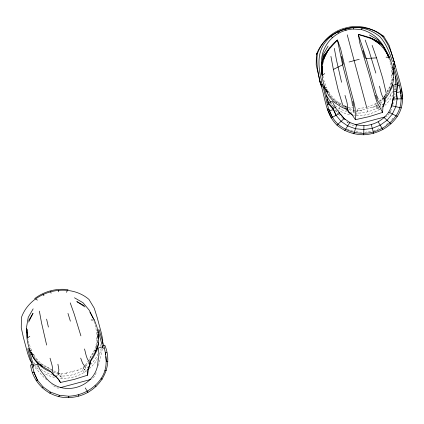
<?xml version="1.0" encoding="UTF-8"?>
<svg xmlns="http://www.w3.org/2000/svg" width="424" height="424" viewBox="0 0 424 424"><rect width="100%" height="100%" fill="white"/><g stroke="black" fill="none" stroke-linecap="round" stroke-linejoin="round"><path stroke-width="0.32" stroke-dasharray="2.12 1.59" d="M394.945 90.36L395.179 85.924M394.813 92.856L394.479 99.089L395.576 93.99M66.494 373.857L66.595 372.945L79.346 369.691L84.694 366.113L82.563 369.622M361.439 111.072L361.54 110.166L359.838 110.786L353.42 110.362L354.475 110.871M345.099 107.299L345.279 106.048L343.477 105.237M88.77 363.93L89.013 362.244M89.178 361.121L89.586 358.306L93.444 352.98L96.481 347.309M384.123 98.336L384.531 95.527L385.686 93.927M394.468 87.408L394.675 86.157M389.709 112.821L390.7 111.236L390.949 109.938M394.797 89.793L395.046 88.489M96.635 346.88L97.785 341.288M391.58 84.095L392.73 78.509M102.285 349.122L99.529 361.868L98.018 366.728M96.916 339.089L96.969 340.398L95.082 348.926L89.146 359.568M96.624 346.673L97.886 339.73M391.426 84.53L392.836 78.175M96.131 372.802L95.755 374.021L92.782 378.764L91.701 379.13M390.7 111.236L391.834 107.595M392.778 104.553L394.288 99.693M377.508 106.837L377.991 105.756L356.054 111.634L357.019 112.328M384.971 102.285L390.589 95.633L392.804 90.932M389.009 90.487L385.564 96.54M390.213 86.793L386.073 93.397M383.349 97.88L385.75 94.011M386.974 91.764L390.027 86.146L391.914 77.618L391.861 76.304M389.38 113.346L387.727 115.98L386.105 116.531M85.436 365.027L88.775 360.114M379.639 103.334L382.978 98.421M85.908 366.235L88.446 362.509M380.853 103.451L383.026 100.26M391.723 119.589L392.926 118.163M384.202 97.149L388.538 92.209M83.046 368.541L85.176 366.172M379.199 101.092L383.333 98.135M378.59 107.458L377.042 108.565L375.802 103.944L376.835 103.202M379.416 101.357L383.55 98.4M378.372 107.193C371.562 111.385 363.204 113.712 355.18 112.943M378.892 106.822L382.506 104.235M379.109 107.087L382.724 104.5M386.1 124.55L388.686 122.7M334.409 101.675L335.829 100.668L341.283 104.007M328.393 95.273L329.93 94.223L335.829 100.668M33.448 358.052L34.985 357.008L40.884 363.447L53.127 370.56M377.44 104.802L374.291 106.912L372.511 107.23L373.051 107.961M85.139 365.817L86.03 365.223M367.295 107.24L375.584 103.679L375.802 103.944M325.266 87.689L326.273 87.259L327.8 90.164M30.321 350.473L31.328 350.044L32.547 352.365M373.618 130.846L381.971 127.502M66.595 372.945L64.893 373.565L58.475 373.141L62.074 375.113M384.833 95.697L387.149 95.055M321.111 81.625L321.471 81.53M321.328 82.436L321.689 82.341M342.778 106.949L345.099 106.345L352.227 109.79M353.86 125.133L352.741 125.356L349.991 123.898M58.915 387.912L57.791 388.14L52.846 385.517L51.914 384.653M364.757 132.272L371.753 131.265M56.869 373.035L57.94 373.104M96.969 340.398L98.204 340.488M349.493 112.387L354.549 112.879M355.9 131.716L362.854 132.394M348.078 107.113L353.234 107.977M353.028 110.648L354.846 111.242M58.083 373.433L61.109 374.419M347.436 107.002L338.697 103.981L335.548 101.961M335.283 105.836L340.085 109.164L346.519 111.486M346.986 129.002L353.42 131.323M341.076 104.166L333.805 99.969L329.411 95.172M348.947 109.392L352.429 111.067M53.424 371.896L57.484 373.851L58.295 374.731M53.721 370.846L57.876 372.855M346.859 121.874L349.44 123.607M343.461 105.343L345.099 106.345M40.503 363.766L44.329 366.14L50.334 368.827L52.094 371.053M335.14 101.569L343.149 106.604M338.447 114.104L341.251 116.69M341.718 117.125L343.117 118.418M46.773 379.904L43.502 376.883L34.302 366.734M34.901 358.428L38.86 362.748M334.944 110.235L338.007 113.616M329.671 95.405L334.721 101.092M35.987 359.61L38.51 362.451M346.927 121.736L347.791 122.737M377.042 108.565L375.584 103.679M345.279 106.048L347.039 108.274M53.148 372.394L53.853 373.284M384.531 95.527L385.315 96.524M77.566 370.009L78.106 370.74M334.017 107.299L331.255 103.053M335.718 109.917L338.103 113.579M329.321 93.063L329.93 94.223M34.376 355.847L34.985 357.008M378.325 107.892L379.316 109.827M83.38 370.671L84.371 372.611M323.74 80.019L326.273 87.259M31.328 350.044L28.795 342.799L28.079 339.089M388.729 58.051L390.17 62.217M93.99 321.424L94.812 323.809M390.08 93.741L390.589 95.633M367.878 111.878L366.702 107.5L357.103 108.629L358.338 113.25M339.47 106.864L340.085 109.164M321.355 81.09L321.805 82.781M320.995 81.185L321.445 82.876M72.08 371.477L72.297 372.299M322.908 75.689L323.501 78.779M390.292 62.847L391.596 69.759L391.728 73.034M95.225 324.996L96.651 332.538L96.783 335.813M356.838 113.648L356.944 115.826M61.893 376.433L61.999 378.606M396.461 82.865A36.968 33.507 -15 0 1 396.244 84.763M396.143 85.394A36.968 33.507 -15 0 1 395.094 89.745M392.857 95.135A36.968 33.507 -15 0 1 384.261 105.931M382.284 107.521A36.968 33.507 -15 0 1 380.19 108.995M379.65 109.344A36.968 33.507 -15 0 1 355.137 115.498M354.496 115.445A36.968 33.507 -15 0 1 353.224 115.312M349.487 114.666A36.968 33.507 -15 0 1 337.87 109.869M333.243 106.318A36.968 33.507 -15 0 1 330.158 103.074M101.198 348.178A36.968 33.501 -15 0 1 99.741 353.738M97.605 358.497A36.968 33.501 -15 0 1 88.833 369.119M86.819 370.682A36.968 33.501 -15 0 1 58.915 378.16M54.542 377.44A36.968 33.501 -15 0 1 44.048 373.337M38.298 369.097A36.968 33.501 -15 0 1 35.213 365.854M100.758 344.574A36.973 33.507 -15 0 1 100.456 346.472M98.145 353.812A36.973 33.507 -15 0 1 89.623 365.541M88.69 366.373A36.973 33.507 -15 0 1 54.526 375.24M52.698 374.816A36.973 33.507 -15 0 1 40.672 369.209M37.667 366.765A36.973 33.507 -15 0 1 36.745 365.886M34.996 364.009A36.973 33.507 -15 0 1 33.411 362.011M60.431 375.77L60.139 376.978L60.515 375.452L60.431 375.77M84.312 369.368L84.079 369.14L85.171 370.269L84.312 369.368"/><path stroke-width="0.64" d="M27.528 329.432L27.502 338.14L27.523 332.771M329.104 96.02C323.607 87.201 321.095 76.718 321.949 66.361L322.447 75.361C320.576 61.782 326.697 48.32 337.435 40.004L340.536 48.469L348.242 80.905L353.855 102.041L355.132 108.019L355.407 119.69L369.145 116.621L382.586 112.408L383.005 106.164L384.69 102.645L385.003 99.587M393.689 79.357L393.721 77.385M317.671 52.931L316.712 53.678L316.373 54.738L316.193 64.951L320.486 83.29L319.876 82.251C318.376 72.615 315.536 62.805 317.671 52.931C322.293 40.757 332.67 31.1 345.406 28.021C357.978 24.316 371.795 27.491 381.886 35.727C389.184 44.515 392.857 55.618 395.163 66.653M31.991 364.709L30.597 365.085C32.892 383.826 49.82 398.428 68.767 397.548L68.805 396.217C81.578 395.671 93.847 389.248 101.05 378.6C111.496 363.289 103.345 345.629 99.174 329.755L98.05 330.058L102.947 348.327L104.071 348.024M363.713 134.768C376.984 134.159 389.751 127.545 397.235 116.452C408.566 99.767 398.655 80.428 394.596 63.171L393.202 63.547C397.145 80.534 407.167 99.364 395.995 115.816C390.552 123.728 382.459 129.331 373.284 132.065C361.078 135.113 347.595 132.548 338.023 124.168C326.756 113.727 326.75 97.292 322.044 83.66L320.645 84.037C325.293 97.912 325.701 114.469 336.974 125.133C344.41 131.53 353.961 134.731 363.713 134.768L363.946 125.679C373.783 125.26 383.232 120.31 388.776 112.111C393.207 104.002 394.294 94.271 393.387 85.171L397.495 84.074L396.217 91.229L397.124 98.935L395.82 106.689L392.386 113.966L387.064 120.268L380.206 125.175L372.288 128.34L363.845 129.559L355.46 128.737L347.696 125.939L341.082 121.354L336.073 115.291L333.407 109.641L328.717 104.081L323.825 85.807L322.701 86.109M102.47 347.182L102.518 345.878M102.592 343.928L102.74 340.022L101.49 333.571L97.266 317.788L94.229 308.179L88.966 299.418C67.819 281.266 30.661 291.219 21.423 317.518L21.248 327.736L23.421 337.573L27.655 353.356L29.797 359.568L31.53 362.324M395.21 85.282L395.677 76.309M87.641 375.187L88.06 368.944L87.641 375.187L74.2 379.401L60.457 382.475C58.989 378.452 55.003 376.798 52.677 373.571M89.745 365.424L88.34 368.361L89.745 365.424L89.994 362.976L89.464 366.018L88.022 369.638M58.327 374.827L58.862 369.749L57.929 364.2M353.277 112.042L353.812 106.97L352.874 101.421M58.549 291.807L58.729 290.233M321.599 63.849C320.226 45.702 335.511 29.654 353.494 29.028L353.674 27.454C363.31 26.966 372.542 30.671 379.936 36.718C386.179 43.831 389.725 52.655 392.407 61.618M68.767 397.548C95.506 396.949 115.63 370.825 104.808 345.2L103.414 345.571M397.124 98.935L396.61 92.708L397.892 85.547L392.995 67.273L394.119 66.971M98.479 342.815L97.17 349.8L93.524 356.976L90.233 361.789M393.546 79.399L392.121 87.021L388.469 94.197L385.178 99.009M391.447 107.336L393.308 97.589M96.826 348.555L97.085 347.283M329.612 47.843L323.687 56.206L321.572 65.614L321.896 74.862M89.464 366.018L91.006 359.589L94.711 353.256L97.493 347.182L95.119 352.259C98.681 346.927 99.651 340.35 97.87 334.202M52.02 373.046C53.71 368.074 51.214 362.992 50.053 358.19M352.302 115.074L346.964 110.261C348.655 105.295 346.159 100.207 344.998 95.411M58.915 396.588L59.323 395.29L68.805 396.217M353.86 133.804L356.648 124.963L363.946 125.679M96.767 338.495L97.912 335.575M391.712 75.716L392.857 72.796M382.967 106.859L385.183 100.022C381.229 96.566 380.853 90.916 379.459 86.178M389.656 90.476L392.444 84.403M383.005 106.164L384.409 103.239L383.964 98.84L385.951 96.81M28.62 322.065L33.04 313.304L28.684 320.528M323.565 59.286L327.991 50.52L337.435 40.004L342.613 64.814L351.899 100.795L352.487 105.921M316.373 54.738C325.611 28.44 362.764 18.481 383.911 36.639L389.174 45.4L394.622 63.425L394.633 62.222L394.082 61.469M66.446 292.337L67.289 290.71M353.494 29.028L361.391 29.558L362.234 27.931M33.151 308.858L28.223 317.391L26.595 326.888L26.929 333.094M328.102 46.078L323.168 54.611L321.609 65.349M323.629 57.749L327.991 50.52L323.687 56.206M49.794 393.302L50.551 392.131L59.323 395.29M356.648 124.963L349.89 122.531L344.739 130.518M353.674 27.454C342.12 28.604 330.9 33.878 324.302 43.72C316.707 54.638 318.61 68.444 321.503 80.618M42.029 387.912L43.078 386.948L50.551 392.131M336.974 125.133L344.14 118.54L349.89 122.531M322.977 74.757L324.757 73.612M28.032 337.536L29.812 336.391M34.641 298.623C44.059 291.389 56.302 288.108 68.073 289.661M331.091 118.01L339.783 113.266L344.14 118.54M36.146 380.794L37.418 380.1L43.078 386.948M342.603 104.765L338.225 90.211L333.375 69.43L342.613 64.814M324.254 88.118L325.266 87.689M29.309 350.902L30.321 350.473M385.024 116.897L354.978 124.91M90.619 379.496L60.59 387.578M327.529 109.726L328.902 109.265L332.363 117.316M32.584 372.505L33.957 372.049L37.418 380.1L34.355 373.523L27.751 348.888L28.88 348.592L33.772 366.861L32.648 367.163M349.058 61.999L359.234 59.275M393.461 64.522L394.861 64.151M320.91 85.012L322.304 84.641M323.093 87.583L324.217 87.286M393.387 68.752L394.516 68.45M327.201 102.905L332.432 101.506L335.326 107.548L339.783 113.266M327.593 104.383L328.717 104.081M397.892 85.547L399.016 85.245M328.324 102.608L333.01 108.168L335.326 107.548M393.901 91.849L396.217 91.229M329.3 110.743L333.407 109.641M396.61 92.708L400.717 91.605M33.379 365.387L37.487 364.285L40.381 370.327L44.838 376.046A28.466 25.8 -15 0 0 76.347 387.398A28.466 25.8 -15 0 0 97.955 361.815L98.956 354.634L98.442 347.95L102.55 346.853M401.74 89.84L400.325 90.132L400.765 93.858M106.795 352.62L105.38 352.911L105.597 354.777M392.688 69.626L393.774 69.494M97.743 332.405L98.829 332.273M393.483 77.475C393.822 67.209 390.069 57.346 384.844 48.659C378.961 39.596 368.207 36.755 358.301 34.413L366.225 58.486L376.533 57.865L382.724 78.286L386.211 93.084M392.9 99.031L402.8 98.797M107.855 361.582L106.408 361.614L105.82 356.642M386.084 57.176L388.199 57.277M91.139 319.956L93.254 320.056M381.886 35.727L383.084 35.892L383.911 36.639M391.765 105.777L401.268 107.908M104.929 370.375L106.318 370.687M344.686 107.866L347.426 108.629L349.238 112.662L351.92 114.496L355.407 119.69M361.391 29.558C371.795 32.213 380.794 39.469 385.034 49.401M378.309 41.573L371.742 38.796L358.301 34.413L359.849 43.296L369.394 75.239L375.102 96.349L376.984 102.163L382.586 112.408M346.461 109.381L341.203 106.859L334.457 102.47L329.406 96.582M50.928 371.885C33.199 365.764 25.694 345.841 26.627 328.393M388.776 112.111L397.235 116.452M101.05 378.6L102.29 379.236M369.002 37.291C378.081 41.176 384.997 48.548 388.962 57.537L384.891 49.497L389.19 56.827M379.136 42.872L371.742 38.796L379.957 44.175M84.185 305.656L76.797 301.575L85.012 306.955M369.426 35.007L377.959 39.93L384.123 47.34L388.342 55.655M74.481 297.786L83.014 302.709L89.172 310.119L93.397 318.435M330.789 36.353L332.337 37.344M35.844 299.137L37.392 300.123M31.106 352.09C32.637 358.306 36.766 363.522 42.517 366.352L37.922 363.145L43.37 367.014L49.74 370.645L54.293 375.441L56.434 376.909L53.758 375.07M348.703 112.286L351.92 114.496M326.703 90.524L329.156 92.48M31.758 353.303L34.212 355.259M384.144 117.596L390.981 123.861M95.034 385.723L96.031 386.64M338.707 112.217L339.576 113.219M340.44 114.22L345.194 119.732M52.735 373.528L54.293 375.441M337.965 31.662L338.903 32.94M43.02 294.442L43.958 295.719M380.604 104.723L377.604 100.594L375.638 95.32M85.659 367.502L82.659 363.373L80.693 358.1M57.32 377.795L60.457 382.475M326.363 95.511L330.906 102.513M32.918 364.529L33.613 365.631M378.181 121.863L382.925 129.617M85.261 387.955L87.98 392.401M326.051 89.31L326.968 90.911M325.918 89.559L327.503 92.432M30.968 352.339L32.876 355.784M384.891 49.497L389.078 57.182M89.946 312.276L94.128 319.961M326.994 99.465L328.685 102.831M385.58 50.53L387.488 54.479M378.224 99.02L376.173 94.292L366.225 58.486M333.01 108.168L336.073 115.291M327.27 108.745L330.831 117.035M90.058 362.366L90.238 362.801C86.284 359.345 85.902 353.696 84.514 348.957M365.181 40.105L369.097 51.092L375.844 73.087M70.236 302.884L74.152 313.877L80.899 335.872M372.129 45.352L376.533 57.865M94.245 319.611L96.985 327.132L98.352 334.494M387.902 55.666L388.315 56.858M319.982 81.323L321.631 86.353M362.918 50.631L365.329 58.411M67.972 313.41L70.384 321.191M345.65 28.933L346.042 30.396M347.235 34.842L366.643 107.283M371.291 124.619L373.624 133.316M50.705 291.712L51.097 293.18M78.339 394.845L78.678 396.101M341.58 82.272L336.428 59.848L334.324 48.373M46.635 345.051L41.483 322.627L39.379 311.152M341.548 56.36L343.35 64.3M46.603 319.139L48.4 327.079M333.375 69.43L330.932 56.392M346.901 109.795L346.964 110.261M401.48 88.86L402.01 93.338M402.159 94.621L402.461 97.181M400.913 95.103L401.353 98.834M321.779 66.351L322.007 69.472M397.187 82.563L397.293 84.445M321.673 66.589L322.044 73.416M393.059 71.571L393.106 74.195M98.114 334.351L98.198 338.94"/></g></svg>
